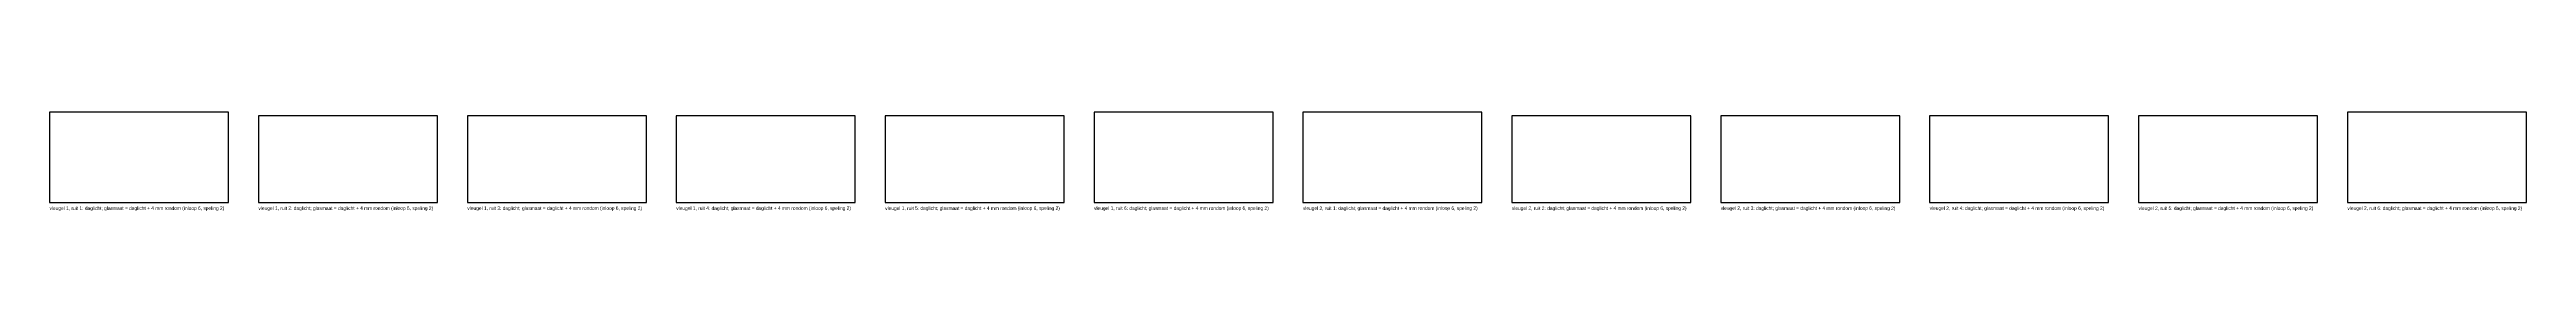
# Model space of a CAD drawing. Header units: millimetres. Extents: x 0 to 9948, y -34 to 362.
import ezdxf

# ---------------------------------------------------------------- set-up
doc = ezdxf.new("R2010")
doc.units = ezdxf.units.MM

msp = doc.modelspace()

# ---------------------------------------------------------------- linework, layer by layer
at = {"layer": 'DAGLICHT'}
for p, q in [((719, 361.8333), (0, 361.8333)), ((0, 361.8333), (0, 0)), ((719, 0), (719, 361.8333)), ((1558, 346.8333), (839, 346.8333)), ((839, 346.8333), (839, 0)), ((1558, 0), (1558, 346.8333)), ((2397, 346.8333), (1678, 346.8333)), ((1678, 346.8333), (1678, 0)), ((2397, 0), (2397, 346.8333)), ((3236, 346.8333), (2517, 346.8333)), ((2517, 346.8333), (2517, 0)), ((3236, 0), (3236, 346.8333)), ((4075, 346.8333), (3356, 346.8333)), ((3356, 346.8333), (3356, 0)), ((4075, 0), (4075, 346.8333)), ((4914, 361.8333), (4195, 361.8333)), ((4195, 361.8333), (4195, 0)), ((4914, 0), (4914, 361.8333)), ((5753, 361.8333), (5034, 361.8333)), ((5034, 361.8333), (5034, 0)), ((5753, 0), (5753, 361.8333)), ((6592, 346.8333), (5873, 346.8333)), ((5873, 346.8333), (5873, 0)), ((6592, 0), (6592, 346.8333)), ((7431, 346.8333), (6712, 346.8333)), ((6712, 346.8333), (6712, 0)), ((7431, 0), (7431, 346.8333)), ((8270, 346.8333), (7551, 346.8333)), ((7551, 346.8333), (7551, 0)), ((8270, 0), (8270, 346.8333)), ((9109, 346.8333), (8390, 346.8333)), ((8390, 346.8333), (8390, 0)), ((9109, 0), (9109, 346.8333)), ((9948, 361.8333), (9229, 361.8333)), ((9229, 361.8333), (9229, 0)), ((9948, 0), (9948, 361.8333)), ((0, 0), (719, 0)), ((839, 0), (1558, 0)), ((1678, 0), (2397, 0)), ((2517, 0), (3236, 0)), ((3356, 0), (4075, 0)), ((4195, 0), (4914, 0)), ((5034, 0), (5753, 0)), ((5873, 0), (6592, 0)), ((6712, 0), (7431, 0)), ((7551, 0), (8270, 0)), ((8390, 0), (9109, 0)), ((9229, 0), (9948, 0))]:
    msp.add_line(p, q, dxfattribs=at)

# ---------------------------------------------------------------- texts
at = {"layer": 'TEKST'}
for s, p in [('vleugel 1, ruit 1: daglicht; glasmaat = daglicht + 4 mm rondom (inloop 6, speling 2)', (0, -30)), ('vleugel 1, ruit 2: daglicht; glasmaat = daglicht + 4 mm rondom (inloop 6, speling 2)', (839, -30)), ('vleugel 1, ruit 3: daglicht; glasmaat = daglicht + 4 mm rondom (inloop 6, speling 2)', (1678, -30)), ('vleugel 1, ruit 4: daglicht; glasmaat = daglicht + 4 mm rondom (inloop 6, speling 2)', (2517, -30)), ('vleugel 1, ruit 5: daglicht; glasmaat = daglicht + 4 mm rondom (inloop 6, speling 2)', (3356, -30)), ('vleugel 1, ruit 6: daglicht; glasmaat = daglicht + 4 mm rondom (inloop 6, speling 2)', (4195, -30)), ('vleugel 2, ruit 1: daglicht; glasmaat = daglicht + 4 mm rondom (inloop 6, speling 2)', (5034, -30)), ('vleugel 2, ruit 2: daglicht; glasmaat = daglicht + 4 mm rondom (inloop 6, speling 2)', (5873, -30)), ('vleugel 2, ruit 3: daglicht; glasmaat = daglicht + 4 mm rondom (inloop 6, speling 2)', (6712, -30)), ('vleugel 2, ruit 4: daglicht; glasmaat = daglicht + 4 mm rondom (inloop 6, speling 2)', (7551, -30)), ('vleugel 2, ruit 5: daglicht; glasmaat = daglicht + 4 mm rondom (inloop 6, speling 2)', (8390, -30)), ('vleugel 2, ruit 6: daglicht; glasmaat = daglicht + 4 mm rondom (inloop 6, speling 2)', (9229, -30))]:
    msp.add_text(s, height=14, dxfattribs=at).set_placement(p)

doc.saveas('drawing.dxf')
